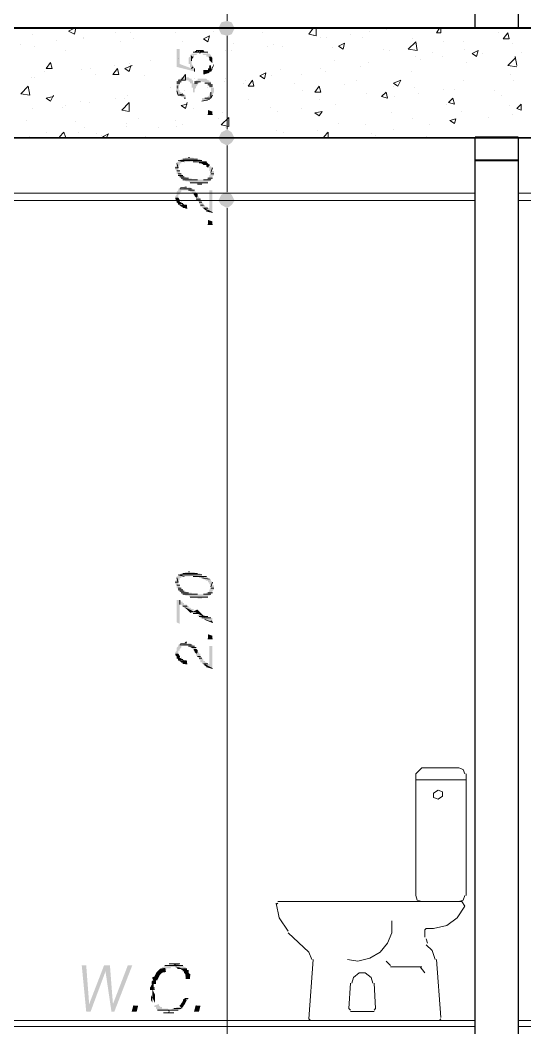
# Model space of a CAD drawing. Header units: millimetres. Extents: x 182 to 575, y -105 to 95.
# Drawn here: x 287.187 to 288.806, y 73.754 to 76.985 of the extents above; entities that cross this region are included whole.
import ezdxf

# ---------------------------------------------------------------- set-up
doc = ezdxf.new("R2010")
doc.units = ezdxf.units.MM
doc.header["$MEASUREMENT"] = 0
doc.layers.add('PDF_Geometry', color=7, linetype='Continuous')
doc.layers.add('PDF_Solid Fills', color=7, linetype='Continuous')

msp = doc.modelspace()

# ---------------------------------------------------------------- hatches: boundary and pattern name
at = {"layer": 'PDF_Solid Fills', "transparency": 33554559}
for points in [[(287.8326, 76.9396), (287.8516, 76.9348), (287.8659, 76.9396), (287.8754, 76.9586), (287.8659, 76.9777), (287.8516, 76.9824), (287.8326, 76.9777), (287.8231, 76.9586)], [(287.7802, 76.8824), (287.7754, 76.8872), (287.7469, 76.8824)], [(287.7993, 76.8205), (287.804, 76.8253), (287.804, 76.8301), (287.8088, 76.8396), (287.8088, 76.8443), (287.8056, 76.8364), (287.804, 76.8348), (287.8008, 76.8253), (287.7993, 76.8253), (287.7993, 76.8396), (287.7945, 76.8396), (287.7945, 76.8301), (287.7897, 76.8301), (287.7897, 76.8253), (287.7754, 76.8253), (287.7754, 76.811), (287.7802, 76.811), (287.7802, 76.8122), (287.7945, 76.8158), (287.7945, 76.8186)], [(287.7897, 76.6824), (287.804, 76.6824), (287.804, 76.692), (287.7897, 76.6967)], [(287.8326, 76.592), (287.8516, 76.5824), (287.8659, 76.592), (287.8754, 76.6062), (287.8659, 76.6253), (287.8516, 76.6348), (287.8326, 76.6253), (287.8231, 76.6062)], [(287.7659, 76.5396), (287.7469, 76.5396), (287.7421, 76.5443), (287.7183, 76.5443), (287.7135, 76.5396), (287.704, 76.5396), (287.6992, 76.5348), (287.6945, 76.5348), (287.6945, 76.5301), (287.6897, 76.5301), (287.6897, 76.5205), (287.685, 76.5158), (287.685, 76.5062), (287.6897, 76.5015), (287.6897, 76.492), (287.6945, 76.492), (287.6945, 76.4872), (287.6992, 76.4824), (287.704, 76.4777), (287.7088, 76.4729), (287.7135, 76.4729), (287.7183, 76.4681), (287.7278, 76.4681), (287.7326, 76.4634), (287.7516, 76.4634), (287.7564, 76.4586), (287.7707, 76.4586), (287.7754, 76.4634), (287.7897, 76.4634), (287.7897, 76.4681), (287.7945, 76.4681), (287.7993, 76.4729), (287.804, 76.4777), (287.804, 76.4824), (287.8088, 76.4872), (287.8088, 76.5015), (287.804, 76.5015), (287.804, 76.511), (287.7993, 76.5158), (287.7897, 76.5158), (287.7897, 76.511), (287.7945, 76.511), (287.7945, 76.5015), (287.7993, 76.5015), (287.7993, 76.492), (287.7945, 76.4872), (287.7945, 76.4824), (287.7897, 76.4777), (287.785, 76.4729), (287.7373, 76.4729), (287.7373, 76.4777), (287.7231, 76.4777), (287.7183, 76.4824), (287.7135, 76.4824), (287.7088, 76.4872), (287.704, 76.492), (287.6992, 76.4967), (287.6992, 76.5015), (287.6945, 76.5015), (287.6945, 76.5158), (287.6992, 76.5205), (287.6992, 76.5253), (287.704, 76.5253), (287.704, 76.5301), (287.7278, 76.5301), (287.7754, 76.5348), (287.7659, 76.5348)], [(287.7707, 76.5253), (287.7754, 76.5205), (287.7945, 76.5205), (287.7897, 76.5253), (287.785, 76.5301), (287.7612, 76.5301), (287.7612, 76.5253)], [(287.7326, 76.4384), (287.7326, 76.4348), (287.7373, 76.4348), (287.7373, 76.4301), (287.7516, 76.4301), (287.7516, 76.4348), (287.7469, 76.4348), (287.7469, 76.4396), (287.7421, 76.4396), (287.7421, 76.4443), (287.7373, 76.4443), (287.7326, 76.4491), (287.6992, 76.4443), (287.6945, 76.4443), (287.6945, 76.4396), (287.6897, 76.4348), (287.6897, 76.4253), (287.685, 76.4205), (287.685, 76.4158), (287.6945, 76.4158), (287.6945, 76.4253), (287.6992, 76.4253), (287.6992, 76.4301), (287.704, 76.4348), (287.704, 76.4396), (287.7278, 76.4396)], [(287.7754, 76.3824), (287.785, 76.3729), (287.7945, 76.3705), (287.7945, 76.3681), (287.804, 76.3681), (287.804, 76.4396), (287.7945, 76.4396), (287.7945, 76.3824), (287.7897, 76.3824), (287.785, 76.3872), (287.7802, 76.3872), (287.7802, 76.392), (287.7754, 76.392), (287.7754, 76.3967), (287.7707, 76.4015), (287.7659, 76.4062), (287.7659, 76.411), (287.7612, 76.4158), (287.7612, 76.4205), (287.7516, 76.4158), (287.7516, 76.411), (287.7564, 76.4062), (287.7612, 76.4015), (287.7612, 76.3967), (287.7659, 76.392), (287.7659, 76.3872), (287.7707, 76.3872), (287.7707, 76.3824)], [(287.8326, 76.392), (287.8516, 76.3824), (287.8659, 76.392), (287.8754, 76.4062), (287.8659, 76.4253), (287.8516, 76.4348), (287.8326, 76.4253), (287.8231, 76.4062)], [(287.7897, 76.3301), (287.804, 76.3301), (287.804, 76.3396), (287.7897, 76.3443)], [(287.7659, 75.211), (287.7469, 75.211), (287.7469, 75.2158), (287.7183, 75.2158), (287.7135, 75.211), (287.704, 75.211), (287.6992, 75.2062), (287.6945, 75.2062), (287.6945, 75.2015), (287.6897, 75.2015), (287.6897, 75.192), (287.685, 75.1872), (287.685, 75.1777), (287.6897, 75.1729), (287.6897, 75.1634), (287.6945, 75.1634), (287.6945, 75.1586), (287.6992, 75.1539), (287.704, 75.1491), (287.7088, 75.1443), (287.7135, 75.1443), (287.7183, 75.1396), (287.7278, 75.1396), (287.7326, 75.1348), (287.7564, 75.1348), (287.7564, 75.1301), (287.7707, 75.1301), (287.7707, 75.1348), (287.7897, 75.1348), (287.7897, 75.1396), (287.7945, 75.1396), (287.804, 75.1491), (287.804, 75.1539), (287.8088, 75.1586), (287.8088, 75.1729), (287.804, 75.1729), (287.804, 75.1824), (287.7993, 75.1872), (287.7993, 75.192), (287.7945, 75.192), (287.7897, 75.1967), (287.785, 75.2015), (287.7612, 75.2015), (287.7612, 75.1967), (287.7707, 75.1967), (287.7754, 75.192), (287.7802, 75.192), (287.785, 75.1872), (287.7897, 75.1872), (287.7897, 75.1824), (287.7945, 75.1824), (287.7945, 75.1777), (287.7993, 75.1729), (287.7993, 75.1634), (287.7945, 75.1586), (287.7945, 75.1539), (287.7897, 75.1491), (287.785, 75.1491), (287.785, 75.1443), (287.7373, 75.1443), (287.7373, 75.1491), (287.7231, 75.1491), (287.7183, 75.1539), (287.7135, 75.1539), (287.7088, 75.1586), (287.704, 75.1634), (287.6992, 75.1681), (287.6992, 75.1729), (287.6945, 75.1729), (287.6945, 75.1872), (287.6992, 75.192), (287.6992, 75.1967), (287.704, 75.1967), (287.704, 75.2015), (287.7278, 75.2015), (287.7754, 75.2062), (287.7659, 75.2062)], [(287.7278, 75.1015), (287.7278, 75.1062), (287.7231, 75.1062), (287.7231, 75.111), (287.7135, 75.111), (287.7135, 75.1158), (287.7088, 75.1158), (287.7088, 75.1205), (287.704, 75.1205), (287.6992, 75.1253), (287.6897, 75.1253), (287.6897, 75.0539), (287.6992, 75.0491), (287.6992, 75.111), (287.704, 75.111), (287.7183, 75.0967), (287.7231, 75.0967), (287.7278, 75.092), (287.7469, 75.092), (287.7421, 75.0967), (287.7373, 75.0967), (287.7326, 75.1015)], [(287.804, 75.0539), (287.804, 75.0681), (287.7945, 75.0681), (287.7897, 75.0729), (287.7802, 75.0729), (287.7802, 75.0777), (287.7564, 75.0777), (287.7564, 75.0729), (287.7612, 75.0729), (287.7659, 75.0681), (287.7754, 75.0681), (287.7802, 75.0634), (287.7897, 75.0596), (287.7897, 75.0586)], [(287.7897, 75.0015), (287.804, 75.0015), (287.804, 75.011), (287.7897, 75.0158)], [(287.7326, 74.9765), (287.7326, 74.9729), (287.7373, 74.9729), (287.7421, 74.9681), (287.7516, 74.9681), (287.7516, 74.9729), (287.7469, 74.9729), (287.7469, 74.9777), (287.7421, 74.9777), (287.7421, 74.9824), (287.7373, 74.9824), (287.7326, 74.9872), (287.6992, 74.9824), (287.6945, 74.9824), (287.6945, 74.9777), (287.6897, 74.9729), (287.6897, 74.9634), (287.685, 74.9586), (287.685, 74.9539), (287.6945, 74.9539), (287.6945, 74.9634), (287.6992, 74.9634), (287.6992, 74.9681), (287.704, 74.9729), (287.704, 74.9777), (287.7278, 74.9777)], [(287.7659, 74.9348), (287.7659, 74.9253), (287.7707, 74.9253), (287.7707, 74.9205), (287.7754, 74.9205), (287.7802, 74.9158), (287.785, 74.911), (287.7945, 74.9086), (287.7945, 74.9062), (287.804, 74.9062), (287.804, 74.9777), (287.7945, 74.9777), (287.7945, 74.9205), (287.7897, 74.9205), (287.785, 74.9253), (287.7802, 74.9253), (287.7802, 74.9301), (287.7754, 74.9301), (287.7754, 74.9348), (287.7707, 74.9396), (287.7659, 74.9443), (287.7659, 74.9539), (287.7612, 74.9539), (287.7612, 74.9586), (287.7516, 74.9539), (287.7516, 74.9491), (287.7564, 74.9443), (287.7612, 74.9396), (287.7612, 74.9348)], [(287.3993, 73.9539), (287.385, 73.9539), (287.3993, 73.8062), (287.4135, 73.8062), (287.4612, 73.9348), (287.4802, 73.8062), (287.4897, 73.8062), (287.5469, 73.9539), (287.5326, 73.9539), (287.485, 73.8301), (287.4754, 73.9539), (287.4564, 73.9539), (287.4088, 73.8301)], [(287.6421, 73.9443), (287.6373, 73.9443), (287.6326, 73.9396), (287.6564, 73.9396), (287.6564, 73.9443), (287.6707, 73.9443), (287.6707, 73.9484), (287.6754, 73.9491), (287.685, 73.9491), (287.7183, 73.9443), (287.7183, 73.9491), (287.7135, 73.9491), (287.7088, 73.9539), (287.6516, 73.9539), (287.6469, 73.9491), (287.6421, 73.9491)], [(287.7183, 73.911), (287.7326, 73.911), (287.7326, 73.9253), (287.7278, 73.9301), (287.7278, 73.9396), (287.7231, 73.9396), (287.7231, 73.9443), (287.704, 73.9443), (287.704, 73.9396), (287.7088, 73.9396), (287.7088, 73.9348), (287.7135, 73.9348), (287.7135, 73.9301), (287.7183, 73.9253)], [(287.6278, 73.9062), (287.6278, 73.911), (287.6135, 73.9062), (287.6088, 73.9015), (287.6231, 73.9015), (287.6231, 73.9062)], [(287.5516, 73.8253), (287.5469, 73.8062), (287.5612, 73.8062), (287.5659, 73.8253)], [(287.7516, 73.8253), (287.7469, 73.8062), (287.7612, 73.8062), (287.7659, 73.8253)]]:
    msp.add_hatch(color=256, dxfattribs=at).paths.add_polyline_path(points)
h = msp.add_hatch(color=256, dxfattribs=at)
h.paths.add_polyline_path([(287.785, 76.8729), (287.785, 76.8681), (287.7993, 76.8681), (287.7993, 76.8729), (287.7945, 76.8777), (287.7707, 76.8777), (287.7754, 76.8729)])
h.paths.add_polyline_path([(287.7326, 76.8729), (287.7326, 76.8681), (287.7278, 76.8634), (287.7278, 76.8443), (287.7326, 76.8443), (287.7326, 76.8348), (287.7373, 76.8301), (287.6992, 76.8443), (287.6992, 76.892), (287.6897, 76.892), (287.6897, 76.8348), (287.7469, 76.8205), (287.7469, 76.8301), (287.7421, 76.8348), (287.7421, 76.8396), (287.7373, 76.8443), (287.7373, 76.8777)])
h.paths.add_polyline_path([(287.7564, 76.8777), (287.7373, 76.8777), (287.7421, 76.8681), (287.7469, 76.8729), (287.7516, 76.8729)])
h = msp.add_hatch(color=256, dxfattribs=at)
h.paths.add_polyline_path([(287.7278, 76.8634), (287.7278, 76.8443), (287.7278, 76.8634)], flags=0)
h.paths.add_polyline_path([(287.7326, 76.8681), (287.7326, 76.8396), (287.7326, 76.8681)], flags=0)
h.paths.add_polyline_path([(287.7326, 76.8396), (287.7326, 76.8681), (287.7326, 76.8396)], flags=0)
h = msp.add_hatch(color=256, dxfattribs=at)
h.paths.add_polyline_path([(287.7421, 76.7586), (287.7421, 76.7539), (287.7469, 76.7539), (287.7469, 76.7634)])
h.paths.add_polyline_path([(287.7112, 76.7372), (287.7135, 76.7348), (287.7183, 76.7348), (287.7183, 76.7443), (287.7135, 76.7443), (287.7088, 76.7491), (287.704, 76.7491), (287.704, 76.7539), (287.6992, 76.7539), (287.6992, 76.7586), (287.6945, 76.7634), (287.6945, 76.7729), (287.6992, 76.7777), (287.6992, 76.7824), (287.704, 76.7872), (287.7072, 76.7904), (287.7135, 76.792), (287.7278, 76.792), (287.7278, 76.7872), (287.7326, 76.7872), (287.7326, 76.7824), (287.7373, 76.7824), (287.7373, 76.7681), (287.7421, 76.7681), (287.7421, 76.7586), (287.7516, 76.7681), (287.7516, 76.7713), (287.7564, 76.7777), (287.7564, 76.7824), (287.7612, 76.7824), (287.7612, 76.7872), (287.7707, 76.7872), (287.7802, 76.7856), (287.7802, 76.7824), (287.7897, 76.7824), (287.7897, 76.7777), (287.7945, 76.7729), (287.7945, 76.7681), (287.7993, 76.7681), (287.7993, 76.7539), (287.7945, 76.7491), (287.7945, 76.7443), (287.7897, 76.7396), (287.785, 76.7348), (287.7707, 76.7348), (287.7707, 76.7253), (287.7897, 76.7253), (287.7897, 76.7291), (287.7945, 76.7301), (287.804, 76.7396), (287.804, 76.7443), (287.8088, 76.7539), (287.8088, 76.7681), (287.804, 76.7681), (287.804, 76.7777), (287.7993, 76.7824), (287.7993, 76.7872), (287.7945, 76.7872), (287.7945, 76.792), (287.7897, 76.792), (287.785, 76.7967), (287.7564, 76.7967), (287.7564, 76.792), (287.7516, 76.792), (287.7469, 76.7872), (287.7469, 76.7824), (287.7421, 76.7824), (287.7421, 76.792), (287.7373, 76.792), (287.7373, 76.7967), (287.7326, 76.7967), (287.7278, 76.8015), (287.704, 76.8015), (287.704, 76.7967), (287.6992, 76.7967), (287.6945, 76.792), (287.6945, 76.7872), (287.6897, 76.7872), (287.6897, 76.7491), (287.6945, 76.7443), (287.6992, 76.7443), (287.704, 76.7396)])
h = msp.add_hatch(color=256, dxfattribs=at)
h.paths.add_polyline_path([(287.6945, 76.3967), (287.6945, 76.392), (287.7088, 76.3967), (287.704, 76.3967), (287.704, 76.4015)])
h.paths.add_polyline_path([(287.7088, 76.386), (287.7088, 76.3824), (287.7231, 76.3824), (287.7231, 76.392), (287.6992, 76.392), (287.704, 76.3872)])
h = msp.add_hatch(color=256, dxfattribs=at)
h.paths.add_polyline_path([(287.6945, 74.9348), (287.6945, 74.9301), (287.7088, 74.9348), (287.704, 74.9348), (287.704, 74.9396)])
h.paths.add_polyline_path([(287.7088, 74.9241), (287.7088, 74.9205), (287.7231, 74.9205), (287.7231, 74.9301), (287.6992, 74.9301), (287.704, 74.9253)])
h = msp.add_hatch(color=256, dxfattribs=at)
h.paths.add_polyline_path([(287.6659, 73.811), (287.6612, 73.8158), (287.6421, 73.8158), (287.6421, 73.8205), (287.6373, 73.8205), (287.6326, 73.8253), (287.6326, 73.8301), (287.6183, 73.8253), (287.6183, 73.8205), (287.6231, 73.8205), (287.6231, 73.8158), (287.6278, 73.811)])
h.paths.add_polyline_path([(287.6707, 73.811), (287.6992, 73.811), (287.704, 73.8158), (287.7088, 73.8158), (287.7088, 73.8205), (287.6897, 73.8205), (287.685, 73.8158), (287.6754, 73.8158)])

# ---------------------------------------------------------------- linework, layer by layer
at = {"layer": 'PDF_Geometry', "lineweight": 25}
msp.add_lwpolyline([(288.6469, 79.8586), (288.785, 79.8586), (288.785, 76.9586), (288.6469, 76.9586)], close=True, dxfattribs=at)
at = {"layer": 'PDF_Geometry', "lineweight": 13}
for points in [[(287.8516, 76.9824), (287.8516, 77.011), (287.8516, 79.611), (287.8516, 79.6348)], [(287.8516, 76.6348), (287.8516, 76.6586), (287.8516, 76.911), (287.8516, 76.9348)], [(287.7373, 76.8705), (287.7373, 76.8658), (287.7373, 76.8539)], [(287.7421, 76.8681), (287.7421, 76.8681), (287.7397, 76.8634)], [(287.7421, 76.8824), (287.7897, 76.8824), (287.7421, 76.8824)], [(287.7635, 76.8872), (287.7612, 76.8872), (287.7659, 76.8872), (287.7492, 76.8848)], [(287.7754, 76.8872), (287.7516, 76.8872), (287.7754, 76.8872)], [(287.7564, 76.8872), (287.7707, 76.8872), (287.7564, 76.8872)], [(287.7635, 76.8824), (287.7659, 76.8824), (287.7659, 76.8824), (287.7635, 76.8777)], [(287.7469, 76.8301), (287.7469, 76.8205), (287.7469, 76.8301)], [(287.704, 76.7872), (287.6897, 76.7872), (287.704, 76.7872)], [(287.6897, 76.7824), (287.6992, 76.7824), (287.6897, 76.7824)], [(287.6992, 76.7824), (287.6897, 76.7824), (287.6992, 76.7824)], [(287.6945, 76.7729), (287.6897, 76.7729), (287.6945, 76.7729)], [(287.6897, 76.7681), (287.6945, 76.7681), (287.6897, 76.7681)], [(287.7183, 76.792), (287.6945, 76.792), (287.7183, 76.792)], [(287.6945, 76.792), (287.7183, 76.792), (287.6945, 76.792)], [(287.804, 76.7777), (287.7897, 76.7777), (287.804, 76.7777)], [(287.7897, 76.7777), (287.804, 76.7777), (287.7897, 76.7777)], [(287.7945, 76.7729), (287.804, 76.7729), (287.7945, 76.7729)], [(287.7135, 76.7443), (287.6945, 76.7443), (287.7135, 76.7443)], [(287.7993, 76.7348), (287.7802, 76.7348), (287.7993, 76.7348)], [(287.804, 76.6824), (287.7897, 76.6824), (287.804, 76.6824)], [(280.704, 76.6062), (293.1516, 76.6062)], [(287.8516, 76.4348), (287.8516, 76.4586), (287.8516, 76.5586), (287.8516, 76.5824)], [(287.7302, 76.5443), (287.7278, 76.5443), (287.7278, 76.5443)], [(287.685, 76.511), (287.6945, 76.511), (287.685, 76.511)], [(287.7135, 76.5301), (287.6945, 76.5348), (287.7135, 76.5301)], [(287.6992, 76.5348), (287.7707, 76.5348), (287.6992, 76.5348)], [(287.7564, 76.5396), (287.7088, 76.5396), (287.7564, 76.5396)], [(287.7469, 76.5396), (287.7135, 76.5396), (287.7469, 76.5396)], [(287.7802, 76.5301), (287.7421, 76.5301), (287.7802, 76.5301)], [(287.7421, 76.5301), (287.7802, 76.5301), (287.7421, 76.5301)], [(287.6897, 76.5015), (287.6992, 76.5015), (287.6897, 76.5015)], [(287.704, 76.492), (287.6945, 76.492), (287.704, 76.492)], [(287.6945, 76.4872), (287.7088, 76.4872), (287.6945, 76.4872)], [(287.7088, 76.4872), (287.6945, 76.4872), (287.7088, 76.4872)], [(287.6992, 76.4824), (287.7135, 76.4824), (287.6992, 76.4824)], [(287.704, 76.4777), (287.7278, 76.4777), (287.704, 76.4777)], [(287.7278, 76.4777), (287.704, 76.4777), (287.7278, 76.4777)], [(287.804, 76.4777), (287.7897, 76.4777), (287.804, 76.4777)], [(287.7897, 76.4777), (287.804, 76.4777), (287.7897, 76.4777)], [(287.8088, 76.492), (287.7993, 76.492), (287.8088, 76.492)], [(287.7993, 76.492), (287.8088, 76.492), (287.7993, 76.492)], [(287.7373, 76.4443), (287.6992, 76.4443), (287.7373, 76.4443)], [(287.6992, 76.4443), (287.7373, 76.4443), (287.6992, 76.4443)], [(287.7159, 76.4491), (287.7207, 76.4491), (287.7159, 76.4491), (287.7016, 76.4467)], [(287.7326, 76.4634), (287.7897, 76.4634), (287.7326, 76.4634)], [(287.785, 76.4634), (287.7421, 76.4634), (287.785, 76.4634)], [(287.7421, 76.4634), (287.785, 76.4634), (287.7421, 76.4634)], [(287.7707, 76.4586), (287.7564, 76.4586), (287.7707, 76.4586)], [(287.7564, 76.4586), (287.7707, 76.4586), (287.7564, 76.4586)], [(287.7993, 76.4729), (287.7754, 76.4729), (287.7993, 76.4729)], [(287.7754, 76.4729), (287.7993, 76.4729), (287.7754, 76.4729)], [(287.1326, 76.4301), (288.6469, 76.4301)], [(287.7278, 76.4396), (287.7469, 76.4396), (287.7278, 76.4396)], [(288.785, 76.4301), (290.2993, 76.4301)], [(287.1326, 76.4062), (288.6469, 76.4062)], [(287.6992, 76.4062), (287.6897, 76.4062), (287.6992, 76.4062)], [(287.6897, 76.4015), (287.6992, 76.4015), (287.6897, 76.4015)], [(287.704, 76.4015), (287.6945, 76.3967), (287.704, 76.4015)], [(287.6945, 76.3967), (287.7088, 76.3967), (287.6945, 76.3967)], [(287.7088, 76.3967), (287.6945, 76.3967), (287.7088, 76.3967)], [(287.6992, 76.392), (287.7183, 76.392), (287.6992, 76.392)], [(287.7183, 76.392), (287.6992, 76.392), (287.7183, 76.392)], [(287.7207, 76.392), (287.7064, 76.392), (287.7112, 76.3943)], [(287.7659, 76.411), (287.7516, 76.411), (287.7659, 76.411)], [(287.7564, 76.4062), (287.7659, 76.4062), (287.7564, 76.4062)], [(287.7707, 76.4015), (287.7612, 76.4015), (287.7707, 76.4015)], [(287.7659, 76.392), (287.7754, 76.392), (287.7659, 76.392)], [(287.8516, 73.7348), (287.8516, 73.7586), (287.8516, 76.3586), (287.8516, 76.3824)], [(288.785, 76.4062), (290.2993, 76.4062)], [(287.7802, 76.3777), (287.804, 76.3681), (287.7802, 76.3777)], [(287.804, 76.3301), (287.7897, 76.3301), (287.804, 76.3301)], [(287.7135, 75.2015), (287.6945, 75.2062), (287.7135, 75.2015)], [(287.6992, 75.2062), (287.7707, 75.2062), (287.6992, 75.2062)], [(287.7564, 75.211), (287.7088, 75.211), (287.7564, 75.211)], [(287.7302, 75.2158), (287.7278, 75.2158), (287.7278, 75.2158)], [(287.7802, 75.2015), (287.7421, 75.2015), (287.7802, 75.2015)], [(287.7421, 75.2015), (287.7802, 75.2015), (287.7421, 75.2015)], [(287.685, 75.1824), (287.6945, 75.1824), (287.685, 75.1824)], [(287.6897, 75.1729), (287.6992, 75.1729), (287.6897, 75.1729)], [(287.704, 75.1634), (287.6945, 75.1634), (287.704, 75.1634)], [(287.6945, 75.1586), (287.7088, 75.1586), (287.6945, 75.1586)], [(287.7088, 75.1586), (287.6945, 75.1586), (287.7088, 75.1586)], [(287.6992, 75.1539), (287.7135, 75.1539), (287.6992, 75.1539)], [(287.8088, 75.1634), (287.7993, 75.1634), (287.8088, 75.1634)], [(287.7993, 75.1634), (287.8088, 75.1634), (287.7993, 75.1634)], [(287.6992, 75.1253), (287.6992, 75.111), (287.6992, 75.1253)], [(287.704, 75.1491), (287.7278, 75.1491), (287.704, 75.1491)], [(287.7278, 75.1491), (287.704, 75.1491), (287.7278, 75.1491)], [(287.7326, 75.1348), (287.7897, 75.1348), (287.7326, 75.1348)], [(287.785, 75.1348), (287.7421, 75.1348), (287.785, 75.1348)], [(287.7421, 75.1348), (287.785, 75.1348), (287.7421, 75.1348)], [(287.7993, 75.1443), (287.7754, 75.1443), (287.7993, 75.1443)], [(287.7754, 75.1443), (287.7993, 75.1443), (287.7754, 75.1443)], [(287.804, 75.1491), (287.7897, 75.1491), (287.804, 75.1491)], [(287.7897, 75.1491), (287.804, 75.1491), (287.7897, 75.1491)], [(287.7088, 75.1062), (287.7231, 75.1062), (287.7088, 75.1062)], [(287.7564, 75.0872), (287.7326, 75.0872), (287.7564, 75.0872)], [(287.7421, 75.0824), (287.7612, 75.0824), (287.7421, 75.0824)], [(287.7612, 75.0729), (287.7897, 75.0729), (287.7612, 75.0729)], [(287.7897, 75.0729), (287.7612, 75.0729), (287.7897, 75.0729)], [(287.7993, 75.0681), (287.7707, 75.0681), (287.7993, 75.0681)], [(287.7707, 75.0681), (287.7993, 75.0681), (287.7707, 75.0681)], [(287.7207, 74.992), (287.7183, 74.9896), (287.7207, 74.9872), (287.7159, 74.9872), (287.7016, 74.9848)], [(287.804, 75.0015), (287.7897, 75.0015), (287.804, 75.0015)], [(287.7373, 74.9824), (287.6992, 74.9824), (287.7373, 74.9824)], [(287.6992, 74.9824), (287.7373, 74.9824), (287.6992, 74.9824)], [(287.7278, 74.9777), (287.7469, 74.9777), (287.7278, 74.9777)], [(287.7373, 74.9729), (287.7516, 74.9729), (287.7373, 74.9729)], [(287.6992, 74.9443), (287.6897, 74.9443), (287.6992, 74.9443)], [(287.6897, 74.9396), (287.6992, 74.9396), (287.6897, 74.9396)], [(287.704, 74.9396), (287.6945, 74.9348), (287.704, 74.9396)], [(287.6945, 74.9348), (287.7088, 74.9348), (287.6945, 74.9348)], [(287.7088, 74.9348), (287.6945, 74.9348), (287.7088, 74.9348)], [(287.6992, 74.9301), (287.7183, 74.9301), (287.6992, 74.9301)], [(287.7183, 74.9301), (287.6992, 74.9301), (287.7183, 74.9301)], [(287.7207, 74.9301), (287.7064, 74.9301), (287.7112, 74.9324)], [(287.7564, 74.9443), (287.7659, 74.9443), (287.7564, 74.9443)], [(287.7707, 74.9396), (287.7612, 74.9396), (287.7707, 74.9396)], [(287.7802, 74.9158), (287.804, 74.9062), (287.7802, 74.9158)], [(288.2373, 73.9729), (288.2707, 73.9681), (288.3088, 73.9777), (288.3421, 73.9967), (288.3659, 74.0253), (288.3802, 74.0586), (288.3802, 74.0967)], [(288.3612, 73.9681), (288.3754, 73.9539)], [(288.3183, 73.8967), (288.3135, 73.9158), (288.2945, 73.9301), (288.2754, 73.9301), (288.2564, 73.9158), (288.2516, 73.8967)], [(288.4754, 73.9491), (288.3754, 73.9491)], [(288.485, 73.9301), (288.4707, 73.9491)], [(288.2469, 73.8967), (288.2421, 73.8158), (288.2469, 73.811)], [(288.3231, 73.811), (288.3278, 73.8158), (288.3231, 73.8967)], [(288.3231, 73.8062), (288.2469, 73.8062)], [(288.6469, 73.7777), (287.1421, 73.7777)], [(288.785, 73.7777), (290.2897, 73.7777)], [(288.6469, 73.7586), (287.1421, 73.7586)], [(288.785, 73.7586), (290.2897, 73.7586)]]:
    msp.add_lwpolyline(points, dxfattribs=at)
at = {"layer": 'PDF_Geometry', "lineweight": 40}
for points in [[(292.9516, 76.6062), (293.404, 76.611), (293.404, 76.9586), (280.6802, 76.9586), (280.304, 76.9586), (280.304, 76.6062), (280.6802, 76.6062), (280.7516, 76.6062)], [(281.4564, 76.6301), (281.4659, 76.6158), (281.4802, 76.611), (292.2278, 76.6062)], [(288.785, 76.5348), (288.6469, 76.5348)]]:
    msp.add_lwpolyline(points, dxfattribs=at)
at = {"layer": 'PDF_Geometry', "lineweight": 0}
for points in [[(287.2278, 76.9396), (287.2278, 76.9396)], [(287.3659, 76.9586), (287.3612, 76.9396), (287.3421, 76.9491), (287.3612, 76.9586)], [(287.3897, 76.9301), (287.3897, 76.9301)], [(287.4945, 76.9443), (287.4945, 76.9443)], [(287.5421, 76.9443), (287.5421, 76.9443)], [(287.5659, 76.9586), (287.5659, 76.9586)], [(287.6469, 76.9586), (287.6469, 76.9586)], [(287.685, 76.9443), (287.685, 76.9443)], [(287.8088, 76.9491), (287.8088, 76.9491)], [(287.9659, 76.9443), (287.9659, 76.9443)], [(288.1373, 76.9586), (288.1373, 76.9348), (288.1135, 76.9396), (288.1278, 76.9586)], [(288.1278, 76.9396), (288.1278, 76.9396)], [(288.1516, 76.9301), (288.1516, 76.9301)], [(288.1707, 76.9301), (288.1707, 76.9301)], [(288.2469, 76.9396), (288.2469, 76.9396)], [(288.285, 76.9301), (288.285, 76.9301)], [(288.3088, 76.9491), (288.3088, 76.9491)], [(288.3612, 76.9539), (288.3612, 76.9539)], [(288.5373, 76.9586), (288.5373, 76.9443), (288.5231, 76.9443), (288.5326, 76.9586)], [(288.7231, 76.9443), (288.7231, 76.9443)], [(287.1897, 76.9062), (287.1897, 76.9062)], [(287.2326, 76.9015), (287.2326, 76.9015)], [(287.304, 76.9205), (287.304, 76.9205)], [(287.3897, 76.9253), (287.3897, 76.9253)], [(287.5088, 76.9158), (287.5088, 76.9158)], [(287.5516, 76.9253), (287.5516, 76.9253)], [(287.7088, 76.9158), (287.7088, 76.9158)], [(287.8707, 76.911), (287.8707, 76.911)], [(287.9802, 76.9015), (287.9802, 76.9015)], [(287.9993, 76.9062), (287.9993, 76.9062)], [(288.0278, 76.9015), (288.0278, 76.9015)], [(288.1897, 76.8967), (288.1897, 76.8967)], [(288.4469, 76.9253), (288.4469, 76.9253)], [(288.5469, 76.9158), (288.5469, 76.9158)], [(288.6088, 76.9158), (288.6088, 76.9158)], [(288.7659, 76.911), (288.7659, 76.911)], [(288.7659, 76.911), (288.7659, 76.911)], [(287.3326, 76.8872), (287.3326, 76.8872)], [(287.7897, 76.8777), (287.7897, 76.8777)], [(287.8469, 76.8872), (287.8469, 76.8872)], [(287.8659, 76.8872), (287.8659, 76.8872)], [(288.3516, 76.892), (288.3516, 76.892)], [(288.3707, 76.8872), (288.3707, 76.8872)], [(288.4564, 76.8681), (288.4564, 76.8681)], [(288.5088, 76.8824), (288.5088, 76.8824)], [(288.5421, 76.8681), (288.5421, 76.8681)], [(288.6135, 76.892), (288.6135, 76.892)], [(288.6564, 76.8824), (288.6564, 76.8824)], [(288.6707, 76.8777), (288.6707, 76.8777)], [(288.7802, 76.8396), (288.7754, 76.8681)], [(288.7945, 76.8824), (288.7945, 76.8824)], [(287.4897, 76.8396), (287.4897, 76.8396)], [(287.5421, 76.8396), (287.5373, 76.8205), (287.5231, 76.8301), (287.5469, 76.8396)], [(287.5373, 76.8443), (287.5373, 76.8443)], [(287.604, 76.8539), (287.604, 76.8539)], [(287.6945, 76.8634), (287.6945, 76.8634)], [(288.1945, 76.8539), (288.1945, 76.8539)], [(288.2802, 76.8348), (288.2802, 76.8348)], [(288.304, 76.8491), (288.304, 76.8491)], [(288.4707, 76.8586), (288.4707, 76.8586)], [(288.6183, 76.8491), (288.6183, 76.8491)], [(288.7802, 76.8348), (288.7516, 76.8396), (288.7754, 76.8634)], [(287.2231, 76.8015), (287.2231, 76.8015)], [(287.2326, 76.8015), (287.2326, 76.8015)], [(287.2659, 76.8205), (287.2659, 76.8205)], [(287.385, 76.8253), (287.385, 76.8253)], [(287.4135, 76.8301), (287.4135, 76.8301)], [(287.4278, 76.811), (287.4278, 76.811)], [(287.585, 76.8062), (287.585, 76.8062)], [(287.9945, 76.8062), (287.9945, 76.8062)], [(288.0231, 76.8253), (288.0231, 76.8253)], [(288.0897, 76.811), (288.0897, 76.811)], [(288.1516, 76.8301), (288.1516, 76.8301)], [(288.1659, 76.8205), (288.1659, 76.8205)], [(288.4421, 76.8205), (288.4421, 76.8205)], [(288.7612, 76.811), (288.7612, 76.811)], [(287.6707, 76.7681), (287.6707, 76.7681)], [(287.7469, 76.7967), (287.7469, 76.7967)], [(287.7897, 76.7681), (287.7897, 76.7681)], [(287.8421, 76.7872), (287.8421, 76.7872)], [(287.8469, 76.7967), (287.8469, 76.7967)], [(287.904, 76.7824), (287.904, 76.7824)], [(287.9088, 76.792), (287.9088, 76.792)], [(288.0659, 76.7824), (288.0659, 76.7824)], [(288.2278, 76.7777), (288.2278, 76.7777)], [(288.2659, 76.792), (288.2659, 76.792)], [(288.385, 76.7729), (288.385, 76.7729)], [(288.4516, 76.7681), (288.4516, 76.7681)], [(288.6088, 76.792), (288.6088, 76.792)], [(288.7707, 76.792), (288.7707, 76.792)], [(287.2945, 76.7443), (287.285, 76.7253), (287.2707, 76.7348), (287.2945, 76.7396)], [(287.5326, 76.7443), (287.5326, 76.7443)], [(287.6897, 76.7634), (287.6897, 76.7634)], [(287.7135, 76.7586), (287.7135, 76.7586)], [(288.0945, 76.7586), (288.0945, 76.7586)], [(288.2993, 76.7491), (288.2993, 76.7491)], [(288.3897, 76.7396), (288.3897, 76.7396)], [(288.4659, 76.7491), (288.4659, 76.7491)], [(288.5469, 76.7634), (288.5469, 76.7634)], [(288.5802, 76.7634), (288.5802, 76.7634)], [(288.7088, 76.7586), (288.7088, 76.7586)], [(288.7326, 76.7443), (288.7326, 76.7443)], [(287.3231, 76.7062), (287.3231, 76.7062)], [(287.3326, 76.711), (287.3326, 76.711)], [(287.3802, 76.7253), (287.3802, 76.7253)], [(287.4088, 76.7205), (287.4088, 76.7205)], [(287.4945, 76.7348), (287.4945, 76.7348)], [(287.5231, 76.7348), (287.5231, 76.7348)], [(287.7231, 76.7205), (287.7183, 76.7015), (287.704, 76.711), (287.7231, 76.7158)], [(287.9183, 76.7301), (287.9183, 76.7301)], [(287.9897, 76.7062), (287.9897, 76.7062)], [(288.1469, 76.7301), (288.1469, 76.7301)], [(288.1992, 76.7158), (288.1992, 76.7158)], [(288.5564, 76.7158), (288.5564, 76.7158)], [(288.7564, 76.711), (288.7564, 76.711)], [(287.2278, 76.7015), (287.2278, 76.7015)], [(287.7421, 76.7015), (287.7421, 76.7015)], [(287.8373, 76.6872), (287.8373, 76.6872)], [(288.0135, 76.692), (288.0135, 76.692)], [(288.0897, 76.7015), (288.0897, 76.7015)], [(288.3802, 76.6872), (288.3802, 76.6872)], [(288.604, 76.692), (288.604, 76.692)], [(288.6897, 76.6729), (288.6897, 76.6729)], [(288.7659, 76.6824), (288.7659, 76.6824)], [(287.2088, 76.6634), (287.2088, 76.6634)], [(287.3659, 76.6586), (287.3659, 76.6586)], [(287.3945, 76.6396), (287.3945, 76.6396)], [(287.5278, 76.6539), (287.5278, 76.6539)], [(287.5278, 76.6443), (287.5278, 76.6443)], [(287.5659, 76.6681), (287.5659, 76.6681)], [(287.6326, 76.6396), (287.6326, 76.6396)], [(287.685, 76.6634), (287.685, 76.6634)], [(287.6897, 76.6443), (287.6897, 76.6443)], [(287.7088, 76.6491), (287.7088, 76.6491)], [(287.8231, 76.6681), (287.8231, 76.6681)], [(287.8469, 76.6396), (287.8469, 76.6396)], [(288.2088, 76.6539), (288.2088, 76.6539)], [(288.2945, 76.6491), (288.2945, 76.6491)], [(288.4469, 76.6681), (288.4469, 76.6681)], [(288.4992, 76.6491), (288.4992, 76.6491)], [(287.2183, 76.611), (287.2183, 76.611)], [(287.2707, 76.6253), (287.2707, 76.6253)], [(287.3135, 76.611), (287.3278, 76.6253), (287.3326, 76.611)], [(287.3754, 76.6253), (287.3754, 76.6253)], [(287.4326, 76.6205), (287.4326, 76.6205)], [(287.4469, 76.6158), (287.4469, 76.6158)], [(287.4564, 76.611), (287.4516, 76.611), (287.4707, 76.6205), (287.4659, 76.611)], [(287.5897, 76.611), (287.5897, 76.611)], [(288.0088, 76.6301), (288.0088, 76.6301)], [(288.0326, 76.6253), (288.0326, 76.6253)], [(288.1421, 76.6301), (288.1421, 76.6301)], [(288.1612, 76.611), (288.1754, 76.6253), (288.1754, 76.611)], [(288.1707, 76.6253), (288.1707, 76.6253)], [(288.3135, 76.6205), (288.3135, 76.6205)], [(288.3278, 76.6158), (288.3278, 76.6158)], [(288.385, 76.6348), (288.385, 76.6348)], [(288.4897, 76.611), (288.4897, 76.611)], [(288.7564, 76.611), (288.7564, 76.611)]]:
    msp.add_lwpolyline(points, dxfattribs=at)
at = {"layer": 'PDF_Geometry', "lineweight": 13}
for points in [[(287.7612, 76.9586), (288.2278, 76.9586)], [(287.7421, 76.8348), (287.7373, 76.8301), (287.7421, 76.8348)], [(287.7945, 76.8348), (287.7993, 76.8205), (287.7945, 76.8348)], [(287.804, 76.8348), (287.7993, 76.8205), (287.804, 76.8348)], [(287.7469, 76.7872), (287.7659, 76.7872), (287.7469, 76.7872)], [(287.7564, 76.7824), (287.7469, 76.7824), (287.7564, 76.7824)], [(287.7993, 76.7824), (287.7802, 76.7824), (287.7993, 76.7824)], [(287.6897, 76.7586), (287.6945, 76.7443), (287.6897, 76.7586)], [(287.7088, 76.7491), (287.6945, 76.7443), (287.7088, 76.7491)], [(287.7993, 76.7539), (287.7993, 76.7348), (287.7993, 76.7539)], [(287.804, 76.7443), (287.7993, 76.7348), (287.804, 76.7443)], [(287.7135, 76.7348), (287.7183, 76.7348), (287.7135, 76.7348)], [(287.7945, 76.7301), (287.7707, 76.7253), (287.7945, 76.7301)], [(287.7612, 76.6062), (288.1992, 76.6062)], [(287.6897, 76.5253), (287.6945, 76.511), (287.6897, 76.5253)], [(287.7516, 76.5301), (287.785, 76.5301), (287.7516, 76.5301)], [(287.7707, 76.5253), (287.7945, 76.5205), (287.7707, 76.5253)], [(287.804, 76.511), (287.7993, 76.4967), (287.804, 76.511)], [(287.7897, 76.4777), (287.804, 76.4777), (287.7897, 76.4777)], [(287.7088, 76.4729), (287.7373, 76.4729), (287.7088, 76.4729)], [(287.7564, 76.4729), (287.7135, 76.4729), (287.7564, 76.4729)], [(287.7183, 76.3824), (287.7231, 76.3824), (287.7183, 76.3824)], [(287.7612, 76.4062), (288.2993, 76.4062)], [(287.7754, 76.3824), (287.804, 76.3681), (287.7754, 76.3824)], [(287.7897, 76.3824), (287.7754, 76.3824), (287.7897, 76.3824)], [(287.785, 76.3729), (287.804, 76.3681), (287.785, 76.3729)], [(287.6897, 75.1967), (287.6945, 75.1824), (287.6897, 75.1967)], [(287.7516, 75.2015), (287.785, 75.2015), (287.7516, 75.2015)], [(287.7707, 75.1967), (287.7945, 75.192), (287.7707, 75.1967)], [(287.804, 75.1824), (287.7993, 75.1681), (287.804, 75.1824)], [(287.7088, 75.1443), (287.7373, 75.1443), (287.7088, 75.1443)], [(287.7564, 75.1443), (287.7135, 75.1443), (287.7564, 75.1443)], [(287.7897, 75.1491), (287.804, 75.1491), (287.7897, 75.1491)], [(287.7802, 75.0634), (287.804, 75.0539), (287.7802, 75.0634)], [(287.7993, 75.0586), (287.804, 75.0539), (287.7993, 75.0586)], [(287.7183, 74.9205), (287.7231, 74.9205), (287.7183, 74.9205)], [(287.7754, 74.9205), (287.804, 74.9062), (287.7754, 74.9205)], [(287.7897, 74.9205), (287.7754, 74.9205), (287.7897, 74.9205)], [(287.785, 74.911), (287.804, 74.9062), (287.785, 74.911)], [(288.5278, 74.4872), (288.5421, 74.4967), (288.5421, 74.511), (288.5278, 74.5158), (288.5135, 74.5062), (288.5135, 74.492)]]:
    msp.add_lwpolyline(points, close=True, dxfattribs=at)
at = {"layer": 'PDF_Geometry', "lineweight": 0}
for points in [[(287.7945, 76.9348), (287.7897, 76.9158), (287.7754, 76.9253)], [(288.7516, 76.9443), (288.7564, 76.9253), (288.7373, 76.9253)], [(288.2278, 76.911), (288.2231, 76.892), (288.2088, 76.9015)], [(288.4612, 76.8872), (288.4326, 76.892), (288.4564, 76.9158)], [(288.6564, 76.8872), (288.6516, 76.8681), (288.6373, 76.8777)], [(287.285, 76.8491), (287.2897, 76.8301), (287.2707, 76.8301)], [(287.4993, 76.8301), (287.504, 76.811), (287.485, 76.811)], [(287.7183, 76.811), (287.7183, 76.792), (287.704, 76.792)], [(287.9754, 76.8158), (287.9707, 76.7967), (287.9564, 76.8062)], [(287.2183, 76.7443), (287.1897, 76.7491), (287.2135, 76.7729)], [(287.9326, 76.792), (287.9373, 76.7729), (287.9183, 76.7729)], [(288.1469, 76.7729), (288.1516, 76.7539), (288.1326, 76.7539)], [(288.4088, 76.792), (288.3993, 76.7729), (288.385, 76.7824)], [(288.3612, 76.7539), (288.3659, 76.7348), (288.3469, 76.7396)], [(287.5373, 76.692), (287.5135, 76.6967), (287.5373, 76.7205)], [(288.5754, 76.7348), (288.5802, 76.7158), (288.5612, 76.7205)], [(288.7945, 76.7158), (288.7945, 76.6967), (288.7802, 76.7015)], [(287.8564, 76.6443), (287.8326, 76.6491), (287.8564, 76.6729)], [(288.1564, 76.692), (288.1469, 76.6777), (288.1326, 76.6872)], [(288.585, 76.6681), (288.5802, 76.6539), (288.5659, 76.6634)]]:
    msp.add_lwpolyline(points, close=True, dxfattribs=at)
at = {"layer": 'PDF_Geometry', "lineweight": 13}
for points in [[(287.7969, 76.8681, 0.00952, 0.00952, 0), (287.7969, 76.8658, 0.00674, 0.00674, 0), (287.7993, 76.8634, 0.00952, 0.00952, 0), (287.7993, 76.8586, 0.00952, 0.00952, 0), (287.804, 76.8539, 0, 0, 0), (287.804, 76.8491, 0, 0, 0), (287.804, 76.8324, 0, 0, 0)], [(287.7492, 75.092, 0, 0, 0), (287.7445, 75.0896, 0.0238, 0.0238, 0), (287.7469, 75.0872, 0, 0, 0), (287.7516, 75.0848, 0, 0, 0), (287.754, 75.0824, 0, 0, 0), (287.7588, 75.0824, 0, 0, 0), (287.7588, 75.0777, 0, 0, 0), (287.7635, 75.0777, 0, 0, 0)]]:
    msp.add_lwpolyline(points, format="xyseb", dxfattribs=at)
at = {"layer": 'PDF_Geometry', "lineweight": 25}
for points in [[(288.6469, 76.611), (288.785, 76.611)], [(288.785, 76.6062), (288.785, 73.7062), (288.6469, 73.7062), (288.6469, 76.6062)]]:
    msp.add_lwpolyline(points, dxfattribs=at)
at = {"layer": 'PDF_Geometry', "lineweight": 13}
for points, const_width in [([(287.785, 76.5205), (287.7873, 76.5205), (287.7921, 76.5158)], 0.0101), ([(287.6897, 76.4158), (287.6897, 76.4134), (287.6921, 76.411), (287.6945, 76.4062), (287.6945, 76.4015), (287.6921, 76.3991)], 0.00952), ([(287.7492, 76.4301), (287.7492, 76.4277), (287.7516, 76.4253), (287.7516, 76.4205), (287.7492, 76.4181)], 0.00952), ([(287.6897, 74.9539), (287.6897, 74.9515), (287.6921, 74.9491), (287.6945, 74.9443), (287.6945, 74.9396), (287.6921, 74.9372)], 0.00952), ([(287.7492, 74.9681), (287.7492, 74.9658), (287.7516, 74.9634), (287.7516, 74.9586), (287.7492, 74.9562)], 0.00952)]:
    msp.add_lwpolyline(points, dxfattribs=dict(at, const_width=const_width))
at = {"layer": 'PDF_Geometry', "lineweight": 20}
for points in [[(288.6135, 74.5681), (288.6088, 74.5824), (288.5945, 74.5872), (288.4754, 74.5872), (288.4564, 74.5681), (288.4564, 74.1777), (288.4612, 74.1634), (288.4754, 74.1586), (288.5945, 74.1586), (288.6088, 74.1634), (288.6135, 74.1777)], [(288.6183, 74.5491), (288.4564, 74.5491)], [(288.6183, 74.5681), (288.6183, 74.1777)], [(288.0088, 74.1539), (288.0183, 74.1062), (288.0469, 74.0634)], [(288.0135, 74.1539), (288.0088, 74.1491)], [(288.485, 74.0443), (288.485, 74.0682), (288.4897, 74.0729), (288.5135, 74.0729), (288.5564, 74.0824), (288.5897, 74.1062), (288.6135, 74.1443), (288.604, 74.1586), (288.0135, 74.1586)], [(288.0469, 74.0586), (288.1135, 73.9967), (288.1231, 73.9729)], [(288.4897, 74.0396), (288.4945, 74.0253)], [(288.5183, 73.9729), (288.5088, 74.0015), (288.4897, 74.0205)], [(287.6659, 73.9586), (287.6992, 73.9586), (287.6659, 73.9586)], [(287.6826, 73.9586), (287.6802, 73.9586), (287.6802, 73.9586), (287.6802, 73.9586), (287.685, 73.9562), (287.7064, 73.9539)], [(288.5373, 73.7824), (288.5326, 73.7777), (288.1183, 73.7777), (288.1135, 73.7824), (288.1278, 73.9729)], [(288.5373, 73.7872), (288.5231, 73.9729)], [(287.6516, 73.9539), (287.7088, 73.9539), (287.6516, 73.9539)], [(287.6921, 73.9443), (287.704, 73.9443), (287.6873, 73.9491)], [(287.7183, 73.9253), (287.7326, 73.9253), (287.7183, 73.9253)], [(287.7326, 73.9205), (287.7183, 73.9205), (287.7326, 73.9205)], [(287.604, 73.8824), (287.6183, 73.8824), (287.604, 73.8824)], [(287.6183, 73.8777), (287.604, 73.8777), (287.6183, 73.8777)], [(287.5469, 73.8062), (287.5516, 73.8253), (287.5469, 73.8062)], [(287.6659, 73.811), (287.6278, 73.811), (287.6659, 73.811)], [(287.6326, 73.811), (287.6945, 73.811), (287.6326, 73.811)], [(287.6802, 73.8015), (287.6469, 73.8015), (287.6802, 73.8015)], [(287.6492, 73.811), (287.6635, 73.811), (287.6659, 73.8062), (287.6659, 73.8062), (287.6659, 73.8062), (287.6635, 73.8015), (287.6635, 73.8015), (287.6635, 73.8015)], [(287.704, 73.8158), (287.6802, 73.8158), (287.704, 73.8158)], [(287.7469, 73.8062), (287.7516, 73.8253), (287.7469, 73.8062)]]:
    msp.add_lwpolyline(points, dxfattribs=at)
for points, const_width in [([(287.654, 73.9396), (287.6397, 73.9372), (287.635, 73.9324), (287.6302, 73.9277), (287.6278, 73.9229), (287.6254, 73.9181), (287.6231, 73.9134), (287.6135, 73.9086)], 0.0135), ([(287.7135, 73.8467), (287.7159, 73.842), (287.7135, 73.8372), (287.7112, 73.8324), (287.7088, 73.8301), (287.7064, 73.8253), (287.7016, 73.8205)], 0.0101)]:
    msp.add_lwpolyline(points, dxfattribs=dict(at, const_width=const_width))
msp.add_lwpolyline([(287.6159, 73.9015, 0.0143, 0.0143, 0), (287.6159, 73.8991, 0.0143, 0.0143, 0), (287.6159, 73.8943, 0, 0, 0), (287.6159, 73.8896, 0.0143, 0.0143, 0), (287.6135, 73.8848, 0.0143, 0.0143, 0), (287.6112, 73.8801, 0.0143, 0.0143, 0), (287.6112, 73.8753, 0, 0, 0), (287.6112, 73.8705, 0, 0, 0), (287.6112, 73.8658, 0, 0, 0), (287.6112, 73.861, 0, 0, 0), (287.6112, 73.8562, 0.019, 0.019, 0), (287.6135, 73.8515, 0.0135, 0.0135, 0), (287.6135, 73.8467, 0, 0, 0), (287.6159, 73.842, 0, 0, 0), (287.6183, 73.8372, 0, 0, 0), (287.6207, 73.8324, 0, 0, 0), (287.6254, 73.8277, 0, 0, 0)], format="xyseb", dxfattribs=at)
at = {"layer": 'PDF_Solid Fills', "transparency": 33554559}
for points in [[(287.7231, 73.8443), (287.7135, 73.8491), (287.7278, 73.8491)], [(287.6564, 73.8015), (287.6612, 73.8015), (287.6707, 73.8015)], [(287.6612, 73.8015), (287.6707, 73.8015), (287.6659, 73.8015)]]:
    msp.add_solid(points, dxfattribs=at)

doc.saveas('drawing.dxf')
